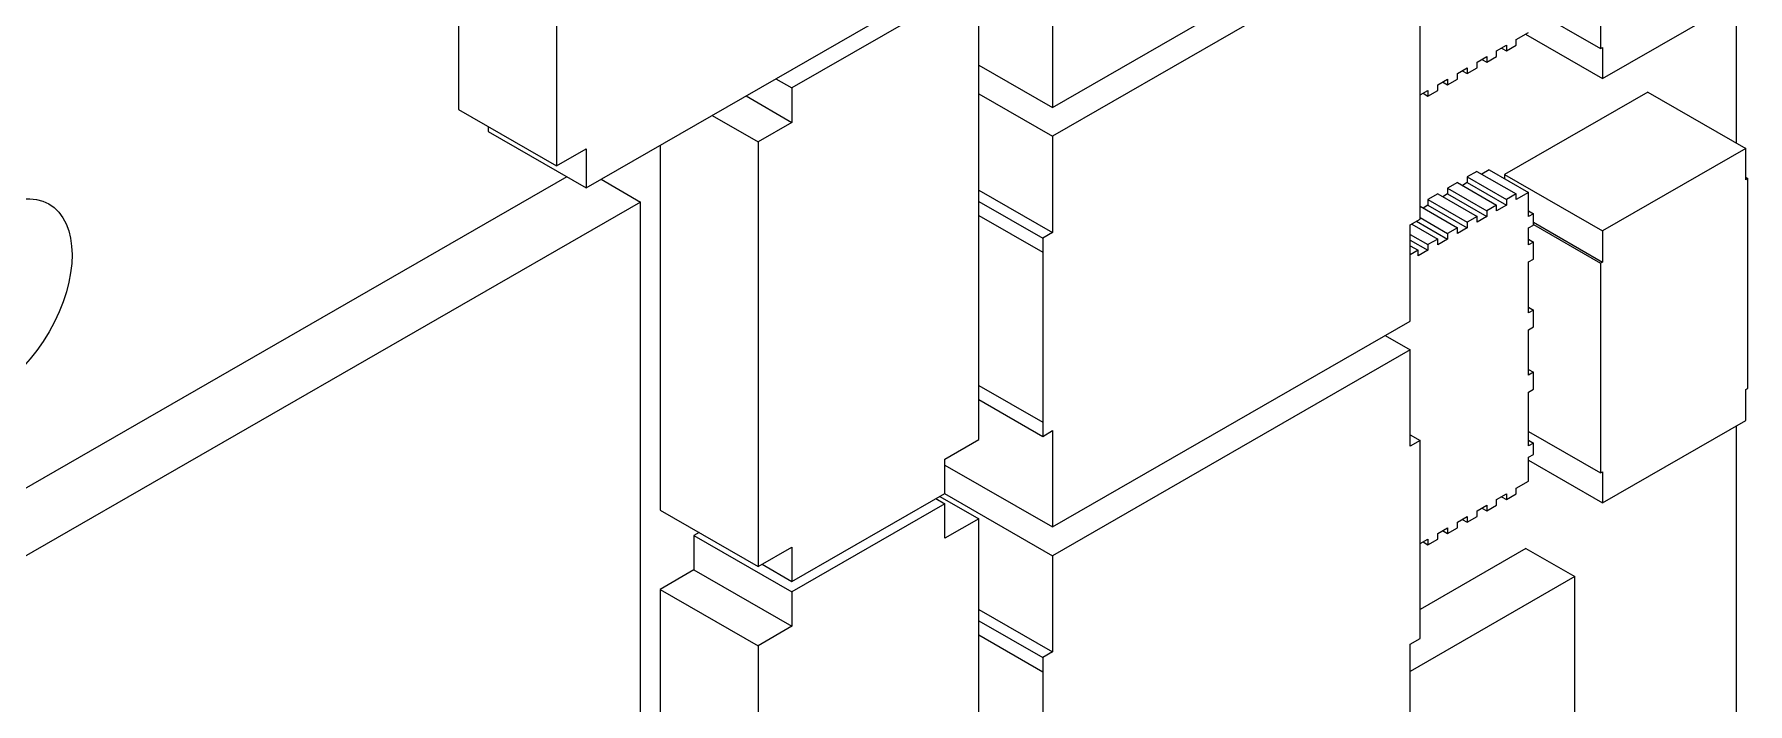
# Model space of a CAD drawing. Header units: millimetres. Extents: x 33 to 453, y 25 to 322.
# Drawn here: x 386.39 to 411.12, y 152.44 to 162.11 of the extents above; entities that cross this region are included whole.
import ezdxf

# ---------------------------------------------------------------- set-up
doc = ezdxf.new("R2010")
doc.units = ezdxf.units.MM
doc.layers.add('可见', color=7, linetype='Continuous')

msp = doc.modelspace()

# ---------------------------------------------------------------- linework, layer by layer
at = {"layer": '可见', "extrusion": (-1e-16, -0.817547, -0.575862)}
for p, q in [((408.992, 164.93), (408.992, 161.902)), ((401.085, 161.053), (406.247, 164.025)), ((392.515, 163.577), (392.515, 161.023)), ((406.247, 163.61), (401.085, 160.637)), ((394.358, 159.892), (399.664, 162.947)), ((393.929, 162.763), (393.929, 160.208)), ((399.533, 162.606), (397.324, 161.334)), ((401.085, 162.442), (401.085, 161.053)), ((407.969, 162.491), (408.992, 161.902)), ((409.021, 161.469), (411.087, 162.659)), ((410.952, 160.537), (410.952, 162.581)), ((400.021, 156.257), (400.021, 162.391)), ((406.388, 162.097), (406.388, 162.301)), ((406.388, 159.644), (406.388, 162.097)), ((407.492, 161.87), (407.634, 161.951)), ((407.634, 161.869), (407.775, 161.951)), ((407.634, 161.951), (407.634, 161.869)), ((407.775, 162.032), (407.952, 162.134)), ((407.775, 161.951), (407.775, 162.032)), ((407.909, 162.11), (409.021, 161.469)), ((407.21, 161.707), (407.351, 161.788)), ((407.21, 161.625), (407.21, 161.707)), ((407.28, 161.747), (407.351, 161.706)), ((407.351, 161.706), (407.492, 161.788)), ((407.351, 161.788), (407.351, 161.706)), ((407.492, 161.788), (407.492, 161.87)), ((407.563, 161.91), (407.634, 161.869)), ((408.992, 161.902), (409.021, 161.919)), ((409.021, 161.919), (409.021, 161.469)), ((397.094, 161.467), (397.324, 161.334)), ((400.021, 161.665), (401.085, 161.053)), ((406.644, 161.381), (406.785, 161.462)), ((406.785, 161.381), (406.927, 161.462)), ((406.785, 161.462), (406.785, 161.381)), ((406.927, 161.544), (407.068, 161.625)), ((406.927, 161.462), (406.927, 161.544)), ((406.997, 161.584), (407.068, 161.543)), ((407.068, 161.543), (407.21, 161.625)), ((407.068, 161.625), (407.068, 161.543)), ((396.663, 161.219), (397.324, 160.838)), ((397.324, 161.334), (397.324, 160.838)), ((400.021, 161.25), (401.085, 160.637)), ((406.388, 161.234), (406.502, 161.299)), ((406.431, 161.259), (406.502, 161.218)), ((406.502, 161.218), (406.644, 161.299)), ((406.502, 161.299), (406.502, 161.218)), ((406.644, 161.299), (406.644, 161.381)), ((406.714, 161.421), (406.785, 161.381)), ((409.672, 161.274), (407.607, 160.085)), ((409.672, 161.274), (411.087, 160.46)), ((392.515, 161.023), (393.929, 160.208)), ((392.944, 160.776), (392.944, 160.706)), ((392.944, 160.706), (394.358, 159.892)), ((396.175, 160.938), (396.837, 160.557)), ((397.324, 160.838), (396.837, 160.557)), ((393.929, 160.208), (394.358, 160.455)), ((394.358, 160.455), (394.358, 159.892)), ((395.422, 160.504), (395.422, 155.238)), ((396.837, 160.557), (396.837, 154.423)), ((401.085, 160.637), (401.085, 159.247)), ((411.087, 160.46), (409.021, 159.27)), ((411.087, 160.01), (411.087, 160.46)), ((394.078, 160.053), (377.322, 150.403)), ((394.572, 160.015), (395.141, 159.687)), ((406.927, 159.968), (406.785, 159.886)), ((406.927, 159.968), (407.492, 159.642)), ((407.068, 159.967), (406.998, 159.927)), ((407.209, 160.13), (407.068, 160.049)), ((407.068, 160.049), (407.068, 159.967)), ((407.068, 160.049), (407.634, 159.723)), ((407.068, 159.967), (407.634, 159.642)), ((407.209, 160.13), (407.775, 159.805)), ((407.386, 160.15), (407.281, 160.09)), ((407.386, 160.15), (407.952, 159.825)), ((407.607, 160.085), (407.607, 160.023)), ((407.607, 160.085), (409.021, 159.27)), ((411.087, 160.044), (411.116, 160.027)), ((411.116, 160.027), (411.087, 160.01)), ((411.116, 156.999), (411.116, 160.027)), ((400.021, 159.86), (401.085, 159.247)), ((406.644, 159.805), (406.502, 159.723)), ((406.502, 159.723), (406.502, 159.641)), ((406.502, 159.723), (407.068, 159.398)), ((406.644, 159.805), (407.21, 159.479)), ((406.785, 159.804), (406.715, 159.764)), ((406.785, 159.886), (406.785, 159.804)), ((406.785, 159.886), (407.351, 159.56)), ((406.785, 159.804), (407.351, 159.479)), ((407.775, 159.805), (407.634, 159.723)), ((407.634, 159.723), (407.634, 159.642)), ((407.952, 159.825), (407.775, 159.723)), ((407.775, 159.723), (407.775, 159.805)), ((407.952, 159.477), (407.952, 159.825)), ((395.141, 159.687), (378.17, 149.915)), ((395.141, 131.073), (395.141, 159.687)), ((400.021, 159.697), (400.944, 159.166)), ((400.021, 159.493), (400.944, 158.962)), ((406.388, 159.44), (406.388, 159.644)), ((406.388, 159.626), (406.927, 159.316)), ((406.388, 159.463), (406.785, 159.235)), ((406.502, 159.641), (406.432, 159.601)), ((406.502, 159.641), (407.068, 159.316)), ((407.21, 159.479), (407.068, 159.398)), ((407.21, 159.397), (407.21, 159.479)), ((407.351, 159.479), (407.21, 159.397)), ((407.492, 159.642), (407.351, 159.56)), ((407.351, 159.56), (407.351, 159.479)), ((407.492, 159.56), (407.492, 159.642)), ((407.634, 159.642), (407.492, 159.56)), ((407.952, 159.559), (408.023, 159.518)), ((408.023, 159.518), (407.952, 159.477)), ((408.023, 159.355), (408.023, 159.518)), ((401.085, 159.247), (400.944, 159.166)), ((406.247, 159.358), (406.388, 159.44)), ((406.247, 157.969), (406.247, 159.358)), ((406.247, 159.219), (406.502, 159.072)), ((406.267, 159.37), (406.644, 159.153)), ((406.337, 159.411), (406.785, 159.153)), ((406.927, 159.316), (406.785, 159.235)), ((406.785, 159.235), (406.785, 159.153)), ((406.927, 159.234), (406.927, 159.316)), ((407.068, 159.316), (406.927, 159.234)), ((407.068, 159.398), (407.068, 159.316)), ((407.952, 159.314), (408.023, 159.355)), ((407.952, 159.069), (407.952, 159.314)), ((408.023, 159.396), (409.021, 158.821)), ((408.023, 159.362), (408.992, 158.804)), ((409.021, 159.27), (409.021, 158.821)), ((400.944, 159.166), (400.944, 158.962)), ((406.247, 159.137), (406.502, 158.99)), ((406.247, 159.056), (406.361, 158.99)), ((406.361, 158.99), (406.247, 158.925)), ((406.361, 158.909), (406.361, 158.99)), ((406.502, 158.99), (406.361, 158.909)), ((406.644, 159.153), (406.502, 159.072)), ((406.502, 159.072), (406.502, 158.99)), ((406.644, 159.071), (406.644, 159.153)), ((406.785, 159.153), (406.644, 159.071)), ((407.952, 159.15), (408.023, 159.109)), ((408.023, 159.109), (407.952, 159.069)), ((408.023, 158.864), (408.023, 159.109)), ((400.944, 158.962), (400.944, 156.509)), ((407.952, 158.823), (408.023, 158.864)), ((407.952, 158.087), (407.952, 158.823)), ((409.021, 158.821), (408.992, 158.804)), ((408.992, 158.804), (408.992, 155.776)), ((407.952, 158.169), (408.023, 158.128)), ((408.023, 158.128), (407.952, 158.087)), ((408.023, 157.883), (408.023, 158.128)), ((401.085, 154.996), (406.247, 157.969)), ((405.886, 157.761), (406.247, 157.553)), ((407.952, 157.842), (408.023, 157.883)), ((407.952, 157.188), (407.952, 157.842)), ((406.247, 157.553), (401.085, 154.581)), ((406.247, 156.163), (406.247, 157.553)), ((407.952, 157.27), (408.023, 157.229)), ((400.021, 157.04), (400.944, 156.509)), ((408.023, 157.229), (407.952, 157.188)), ((408.023, 156.984), (408.023, 157.229)), ((411.087, 156.982), (411.116, 156.999)), ((400.021, 156.836), (400.944, 156.304)), ((407.952, 156.943), (408.023, 156.984)), ((407.952, 156.166), (407.952, 156.943)), ((411.087, 156.533), (411.087, 156.982)), ((400.944, 156.509), (400.944, 156.304)), ((409.021, 155.343), (411.087, 156.533)), ((399.533, 155.976), (400.021, 156.257)), ((400.944, 156.304), (401.085, 156.386)), ((401.085, 156.386), (401.085, 154.996)), ((406.247, 156.326), (406.388, 156.245)), ((406.388, 156.245), (406.247, 156.163)), ((406.388, 156.04), (406.388, 156.245)), ((407.952, 156.375), (408.992, 155.776)), ((407.952, 156.248), (408.023, 156.207)), ((410.952, 150.614), (410.952, 156.455)), ((406.388, 153.588), (406.388, 156.04)), ((408.023, 156.207), (407.952, 156.166)), ((407.952, 156.003), (408.023, 156.044)), ((407.952, 155.655), (407.952, 156.003)), ((408.023, 156.044), (408.023, 156.207)), ((399.533, 155.48), (399.533, 155.976)), ((399.533, 155.89), (401.085, 154.996)), ((407.952, 155.959), (409.021, 155.343)), ((408.992, 155.776), (409.021, 155.793)), ((409.021, 155.793), (409.021, 155.343)), ((407.775, 155.554), (407.952, 155.655)), ((407.775, 155.472), (407.775, 155.554)), ((397.324, 154.208), (399.533, 155.48)), ((399.533, 155.329), (397.324, 154.057)), ((399.402, 155.405), (399.533, 155.329)), ((399.459, 155.437), (400.021, 155.114)), ((399.528, 155.477), (401.085, 154.581)), ((399.533, 154.833), (399.533, 155.329)), ((407.21, 155.228), (407.351, 155.309)), ((407.28, 155.268), (407.351, 155.227)), ((407.351, 155.227), (407.492, 155.309)), ((407.351, 155.309), (407.351, 155.227)), ((407.492, 155.391), (407.634, 155.472)), ((407.492, 155.309), (407.492, 155.391)), ((407.563, 155.431), (407.634, 155.39)), ((407.634, 155.39), (407.775, 155.472)), ((407.634, 155.472), (407.634, 155.39)), ((395.422, 155.238), (396.837, 154.423)), ((400.021, 155.114), (399.533, 154.833)), ((400.021, 148.979), (400.021, 155.114)), ((406.927, 155.065), (407.068, 155.146)), ((406.927, 154.983), (406.927, 155.065)), ((406.997, 155.105), (407.068, 155.065)), ((407.068, 155.065), (407.21, 155.146)), ((407.068, 155.146), (407.068, 155.065)), ((407.21, 155.146), (407.21, 155.228)), ((395.985, 154.914), (395.91, 154.871)), ((395.91, 154.871), (395.91, 154.375)), ((395.91, 154.871), (397.324, 154.057)), ((406.388, 154.755), (406.502, 154.821)), ((406.431, 154.78), (406.502, 154.739)), ((406.502, 154.821), (406.502, 154.739)), ((406.502, 154.739), (406.644, 154.82)), ((406.644, 154.902), (406.785, 154.983)), ((406.644, 154.82), (406.644, 154.902)), ((406.714, 154.943), (406.785, 154.902)), ((406.785, 154.902), (406.927, 154.983)), ((406.785, 154.983), (406.785, 154.902)), ((396.837, 154.423), (397.324, 154.704)), ((397.324, 154.704), (397.324, 154.208)), ((401.085, 154.581), (401.085, 153.191)), ((407.915, 154.685), (406.388, 153.806)), ((407.915, 154.685), (408.622, 154.278)), ((395.91, 154.375), (395.422, 154.094)), ((395.91, 154.375), (397.324, 153.561)), ((396.894, 154.456), (397.324, 154.208)), ((408.622, 154.278), (406.247, 152.91)), ((408.622, 150.341), (408.622, 154.278)), ((395.422, 154.094), (395.422, 147.96)), ((395.422, 154.094), (396.837, 153.28)), ((397.324, 154.057), (397.324, 153.561)), ((400.021, 153.804), (401.085, 153.191)), ((397.324, 153.561), (396.837, 153.28)), ((400.021, 153.641), (400.944, 153.109)), ((406.388, 153.383), (406.388, 153.588)), ((396.837, 153.28), (396.837, 147.146)), ((400.021, 153.436), (400.944, 152.905)), ((406.247, 153.302), (406.388, 153.383)), ((406.247, 151.912), (406.247, 153.302)), ((401.085, 153.191), (400.944, 153.109)), ((400.944, 153.109), (400.944, 152.905)), ((400.944, 152.905), (400.944, 150.452))]:
    msp.add_line(p, q, dxfattribs=at)
at = {"layer": '可见'}
msp.add_ellipse((385.807, 158.274), major_axis=(0.798, 1.387), ratio=0.578093, start_param=3.141593, end_param=9.424778, dxfattribs=at)

doc.saveas('drawing.dxf')
